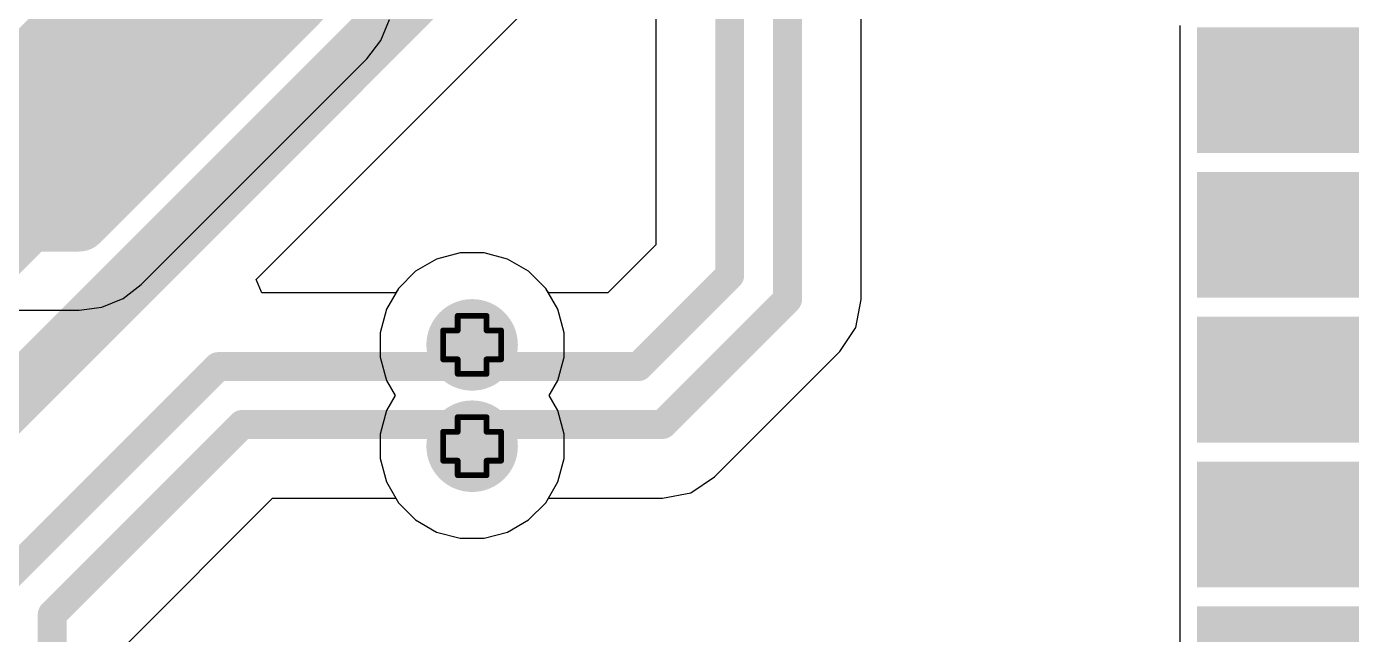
# Model space of a CAD drawing. Header units: millimetres. Extents: x -2.4 to 8.6, y -1 to 5.2.
# Drawn here: x 0.123 to 0.5809, y 1.337 to 1.547 of the extents above; entities that cross this region are included whole.
import ezdxf

# ---------------------------------------------------------------- set-up
doc = ezdxf.new("R2010")
doc.units = ezdxf.units.MM
doc.header["$MEASUREMENT"] = 0
for name, color, linetype in [('BottomLayer', 5, 'Continuous'), ('BottomSolder', 6, 'Continuous'), ('DrillDrawing', 1, 'Continuous'), ('Mechanical2', 216, 'Continuous'), ('TopLayer', 1, 'Continuous'), ('TopPaste', 8, 'Continuous'), ('TopSolder', 216, 'Continuous'), ('ViaHoleLayer', 16, 'Continuous')]:
    doc.layers.add(name, color=color, linetype=linetype)

# ---------------------------------------------------------------- blocks, each defined once
blk = doc.blocks.new('41_SMD_M______9')
at = {"layer": 'TopLayer'}
for points in [[(-0.37402, 0.01732), (-0.31496, 0.01732), (-0.31496, -0.01811), (-0.37402, -0.01811)], [(-0.37402, -0.03268), (-0.31496, -0.03268), (-0.31496, -0.06811), (-0.37402, -0.06811)], [(-0.37402, -0.08268), (-0.31496, -0.08268), (-0.31496, -0.11811), (-0.37402, -0.11811)], [(-0.37402, -0.13268), (-0.31496, -0.13268), (-0.31496, -0.16811), (-0.37402, -0.16811)], [(-0.37402, -0.18268), (-0.31496, -0.18268), (-0.31496, -0.21811), (-0.37402, -0.21811)]]:
    blk.add_hatch(color=1, dxfattribs=at).paths.add_polyline_path(points)
at = {"layer": 'TopPaste'}
for points in [[(-0.37402, 0.01732), (-0.31496, 0.01732), (-0.31496, -0.01811), (-0.37402, -0.01811)], [(-0.37402, -0.03268), (-0.31496, -0.03268), (-0.31496, -0.06811), (-0.37402, -0.06811)], [(-0.37402, -0.08268), (-0.31496, -0.08268), (-0.31496, -0.11811), (-0.37402, -0.11811)], [(-0.37402, -0.13268), (-0.31496, -0.13268), (-0.31496, -0.16811), (-0.37402, -0.16811)], [(-0.37402, -0.18268), (-0.31496, -0.18268), (-0.31496, -0.21811), (-0.37402, -0.21811)]]:
    blk.add_hatch(color=8, dxfattribs=at).paths.add_polyline_path(points)
at = {"layer": 'TopSolder'}
for points in [[(-0.37802, 0.02132), (-0.31096, 0.02132), (-0.31096, -0.02211), (-0.37802, -0.02211)], [(-0.37802, -0.02868), (-0.31096, -0.02868), (-0.31096, -0.07211), (-0.37802, -0.07211)], [(-0.37802, -0.07868), (-0.31096, -0.07868), (-0.31096, -0.12211), (-0.37802, -0.12211)], [(-0.37802, -0.12868), (-0.31096, -0.12868), (-0.31096, -0.17211), (-0.37802, -0.17211)], [(-0.37802, -0.17868), (-0.31096, -0.17868), (-0.31096, -0.22211), (-0.37802, -0.22211)]]:
    blk.add_hatch(color=216, dxfattribs=at).paths.add_polyline_path(points)

msp = doc.modelspace()

# ---------------------------------------------------------------- hatches: boundary and pattern name
at = {"layer": 'BottomLayer'}
h = msp.add_hatch(color=5, dxfattribs=at)
edge = h.paths.add_edge_path()
edge.add_arc((0.277, 1.437), 0.01181, 0, 360)
h = msp.add_hatch(color=5, dxfattribs=at)
edge = h.paths.add_edge_path()
edge.add_arc((0.277, 1.402), 0.01181, 0, 360)
at = {"layer": 'BottomSolder'}
h = msp.add_hatch(color=6, dxfattribs=at)
edge = h.paths.add_edge_path()
edge.add_arc((0.277, 1.437), 0.01581, 0, 360)
h = msp.add_hatch(color=6, dxfattribs=at)
edge = h.paths.add_edge_path()
edge.add_arc((0.277, 1.402), 0.01581, 0, 360)
at = {"layer": 'TopLayer'}
h = msp.add_hatch(color=1, dxfattribs=at)
edge = h.paths.add_edge_path()
edge.add_arc((0.277, 1.437), 0.01181, 0, 360)
h = msp.add_hatch(color=1, dxfattribs=at)
edge = h.paths.add_edge_path()
edge.add_arc((0.277, 1.402), 0.01181, 0, 360)
at = {"layer": 'TopSolder'}
h = msp.add_hatch(color=216, dxfattribs=at)
edge = h.paths.add_edge_path()
edge.add_arc((0.277, 1.437), 0.01581, 0, 360)
h = msp.add_hatch(color=216, dxfattribs=at)
edge = h.paths.add_edge_path()
edge.add_arc((0.277, 1.402), 0.01581, 0, 360)
at = {"layer": 'ViaHoleLayer'}
h = msp.add_hatch(color=16, dxfattribs=at)
edge = h.paths.add_edge_path()
edge.add_arc((0.277, 1.437), 0.00591, 0, 360)
h = msp.add_hatch(color=16, dxfattribs=at)
edge = h.paths.add_edge_path()
edge.add_arc((0.277, 1.402), 0.00591, 0, 360)

# ---------------------------------------------------------------- linework, layer by layer
at = {"layer": 'BottomLayer'}
for p, q in [((0.2024, 1.45961), (0.46853, 1.72574)), ((0.26472, 1.46664), (0.25747, 1.46246)), ((0.27281, 1.46881), (0.26472, 1.46664)), ((0.28119, 1.46881), (0.27281, 1.46881)), ((0.28928, 1.46664), (0.28119, 1.46881)), ((0.29653, 1.46246), (0.28928, 1.46664)), ((0.25747, 1.46246), (0.25154, 1.45653)), ((0.30246, 1.45653), (0.29653, 1.46246)), ((0.20432, 1.45499), (0.2024, 1.45961)), ((0.25154, 1.45653), (0.25065, 1.45499)), ((0.30664, 1.44928), (0.30246, 1.45653)), ((0.25065, 1.45499), (0.20432, 1.45499)), ((0.30881, 1.44119), (0.30664, 1.44928)), ((0.30881, 1.43281), (0.30881, 1.44119)), ((0.30664, 1.42472), (0.30881, 1.43281)), ((0.30363, 1.4195), (0.30664, 1.42472)), ((0.30664, 1.41428), (0.30363, 1.4195)), ((0.30881, 1.40619), (0.30664, 1.41428)), ((0.30881, 1.39781), (0.30881, 1.40619)), ((0.30664, 1.38972), (0.30881, 1.39781)), ((0.30246, 1.38247), (0.30664, 1.38972)), ((0.1574, 1.33335), (0.20806, 1.38401)), ((0.20806, 1.38401), (0.25065, 1.38401)), ((0.25065, 1.38401), (0.25154, 1.38247)), ((0.25154, 1.38247), (0.25747, 1.37654)), ((0.29653, 1.37654), (0.30246, 1.38247)), ((0.25747, 1.37654), (0.26472, 1.37236)), ((0.28928, 1.37236), (0.29653, 1.37654)), ((0.26472, 1.37236), (0.27281, 1.37019)), ((0.27281, 1.37019), (0.28119, 1.37019)), ((0.28119, 1.37019), (0.28928, 1.37236))]:
    msp.add_line(p, q, dxfattribs=at)
for points, const_width in [([(0.011, 1.311), (0.456, 1.756)], 0.02), ([(-0.1111, 1.27231), (0.22053, 1.60394)], 0.06), ([(0.2695, 1.4295), (0.277, 1.437)], 0.01), ([(0.11191, 1.35219), (0.18922, 1.4295)], 0.01), ([(0.18922, 1.4295), (0.2695, 1.4295)], 0.01), ([(0.13191, 1.34391), (0.1975, 1.4095)], 0.01), ([(0.1975, 1.4095), (0.2695, 1.4095)], 0.01), ([(0.2695, 1.4095), (0.277, 1.402)], 0.01), ([(0.13191, 1.16959), (0.13191, 1.34391)], 0.01)]:
    msp.add_lwpolyline(points, dxfattribs=dict(at, const_width=const_width))
at = {"layer": 'BottomLayer', "const_width": 0.005}
for points in [[(0.2745, 1.437, 1), (0.2795, 1.437, 1)], [(0.18672, 1.4295, 1), (0.19172, 1.4295, 1)], [(0.18672, 1.4295, 1), (0.19172, 1.4295, 1)], [(0.267, 1.4295, 1), (0.272, 1.4295, 1)], [(0.267, 1.4295, 1), (0.272, 1.4295, 1)], [(0.195, 1.4095, 1), (0.2, 1.4095, 1)], [(0.195, 1.4095, 1), (0.2, 1.4095, 1)], [(0.267, 1.4095, 1), (0.272, 1.4095, 1)], [(0.267, 1.4095, 1), (0.272, 1.4095, 1)], [(0.2745, 1.402, 1), (0.2795, 1.402, 1)], [(0.12941, 1.34391, 1), (0.13441, 1.34391, 1)], [(0.12941, 1.34391, 1), (0.13441, 1.34391, 1)]]:
    msp.add_lwpolyline(points, format="xyb", close=True, dxfattribs=at)
at = {"layer": 'DrillDrawing', "const_width": 0.002}
for points in [[(0.272, 1.442), (0.272, 1.447)], [(0.272, 1.447), (0.282, 1.447)], [(0.282, 1.442), (0.282, 1.447)], [(0.267, 1.432), (0.267, 1.442)], [(0.267, 1.442), (0.272, 1.442)], [(0.282, 1.442), (0.287, 1.442)], [(0.287, 1.432), (0.287, 1.442)], [(0.267, 1.432), (0.272, 1.432)], [(0.272, 1.427), (0.272, 1.432)], [(0.282, 1.432), (0.287, 1.432)], [(0.282, 1.427), (0.282, 1.432)], [(0.272, 1.427), (0.282, 1.427)], [(0.272, 1.407), (0.272, 1.412)], [(0.272, 1.412), (0.282, 1.412)], [(0.282, 1.407), (0.282, 1.412)], [(0.267, 1.397), (0.267, 1.407)], [(0.267, 1.407), (0.272, 1.407)], [(0.282, 1.407), (0.287, 1.407)], [(0.287, 1.397), (0.287, 1.407)], [(0.267, 1.397), (0.272, 1.397)], [(0.272, 1.392), (0.272, 1.397)], [(0.282, 1.397), (0.287, 1.397)], [(0.282, 1.392), (0.282, 1.397)], [(0.272, 1.392), (0.282, 1.392)]]:
    msp.add_lwpolyline(points, dxfattribs=at)
at = {"layer": 'DrillDrawing', "const_width": 0.001}
for points in [[(0.2715, 1.447, 1), (0.2725, 1.447, 1)], [(0.2715, 1.447, 1), (0.2725, 1.447, 1)], [(0.2815, 1.447, 1), (0.2825, 1.447, 1)], [(0.2815, 1.447, 1), (0.2825, 1.447, 1)], [(0.2665, 1.442, 1), (0.2675, 1.442, 1)], [(0.2665, 1.442, 1), (0.2675, 1.442, 1)], [(0.2715, 1.442, 1), (0.2725, 1.442, 1)], [(0.2715, 1.442, 1), (0.2725, 1.442, 1)], [(0.2815, 1.442, 1), (0.2825, 1.442, 1)], [(0.2815, 1.442, 1), (0.2825, 1.442, 1)], [(0.2865, 1.442, 1), (0.2875, 1.442, 1)], [(0.2865, 1.442, 1), (0.2875, 1.442, 1)], [(0.2665, 1.432, 1), (0.2675, 1.432, 1)], [(0.2665, 1.432, 1), (0.2675, 1.432, 1)], [(0.2715, 1.432, 1), (0.2725, 1.432, 1)], [(0.2715, 1.432, 1), (0.2725, 1.432, 1)], [(0.2815, 1.432, 1), (0.2825, 1.432, 1)], [(0.2815, 1.432, 1), (0.2825, 1.432, 1)], [(0.2865, 1.432, 1), (0.2875, 1.432, 1)], [(0.2865, 1.432, 1), (0.2875, 1.432, 1)], [(0.2715, 1.427, 1), (0.2725, 1.427, 1)], [(0.2715, 1.427, 1), (0.2725, 1.427, 1)], [(0.2815, 1.427, 1), (0.2825, 1.427, 1)], [(0.2815, 1.427, 1), (0.2825, 1.427, 1)], [(0.2715, 1.412, 1), (0.2725, 1.412, 1)], [(0.2715, 1.412, 1), (0.2725, 1.412, 1)], [(0.2815, 1.412, 1), (0.2825, 1.412, 1)], [(0.2815, 1.412, 1), (0.2825, 1.412, 1)], [(0.2665, 1.407, 1), (0.2675, 1.407, 1)], [(0.2665, 1.407, 1), (0.2675, 1.407, 1)], [(0.2715, 1.407, 1), (0.2725, 1.407, 1)], [(0.2715, 1.407, 1), (0.2725, 1.407, 1)], [(0.2815, 1.407, 1), (0.2825, 1.407, 1)], [(0.2815, 1.407, 1), (0.2825, 1.407, 1)], [(0.2865, 1.407, 1), (0.2875, 1.407, 1)], [(0.2865, 1.407, 1), (0.2875, 1.407, 1)], [(0.2665, 1.397, 1), (0.2675, 1.397, 1)], [(0.2665, 1.397, 1), (0.2675, 1.397, 1)], [(0.2715, 1.397, 1), (0.2725, 1.397, 1)], [(0.2715, 1.397, 1), (0.2725, 1.397, 1)], [(0.2815, 1.397, 1), (0.2825, 1.397, 1)], [(0.2815, 1.397, 1), (0.2825, 1.397, 1)], [(0.2865, 1.397, 1), (0.2875, 1.397, 1)], [(0.2865, 1.397, 1), (0.2875, 1.397, 1)], [(0.2715, 1.392, 1), (0.2725, 1.392, 1)], [(0.2715, 1.392, 1), (0.2725, 1.392, 1)], [(0.2815, 1.392, 1), (0.2825, 1.392, 1)], [(0.2815, 1.392, 1), (0.2825, 1.392, 1)]]:
    msp.add_lwpolyline(points, format="xyb", close=True, dxfattribs=at)
at = {"layer": 'Mechanical2', "const_width": 0.01}
msp.add_lwpolyline([(1.33424, 2.13536, -6.230382), (0.47179, 2.13624)], format="xyb", dxfattribs=at)
at = {"layer": 'TopLayer'}
for p, q in [((0.41149, 1.45272), (0.41149, 1.69531)), ((0.34051, 1.629), (0.34051, 1.47156)), ((0.24541, 1.54208), (0.24843, 1.54937)), ((0.5215, 1.54728), (0.5215, 1.49728)), ((0.2406, 1.53581), (0.24541, 1.54208)), ((0.16265, 1.45785), (0.2406, 1.53581)), ((0.5215, 1.49728), (0.5215, 1.44728)), ((0.34051, 1.47156), (0.32394, 1.45499)), ((0.26472, 1.46664), (0.25747, 1.46246)), ((0.27281, 1.46881), (0.26472, 1.46664)), ((0.28119, 1.46881), (0.27281, 1.46881)), ((0.28928, 1.46664), (0.28119, 1.46881)), ((0.29653, 1.46246), (0.28928, 1.46664)), ((0.25747, 1.46246), (0.25154, 1.45653)), ((0.30246, 1.45653), (0.29653, 1.46246)), ((0.15638, 1.45304), (0.16265, 1.45785)), ((0.25154, 1.45653), (0.24736, 1.44928)), ((0.30335, 1.45499), (0.30246, 1.45653)), ((0.14908, 1.45002), (0.15638, 1.45304)), ((0.32394, 1.45499), (0.30335, 1.45499)), ((0.40955, 1.44296), (0.41149, 1.45272)), ((-0.0079, 1.44899), (0.14125, 1.44899)), ((0.14125, 1.44899), (0.14908, 1.45002)), ((0.24736, 1.44928), (0.24519, 1.44119)), ((0.5215, 1.44728), (0.5215, 1.39728)), ((0.40402, 1.43469), (0.40955, 1.44296)), ((0.24519, 1.44119), (0.24519, 1.43281)), ((0.36081, 1.39148), (0.40402, 1.43469)), ((0.24519, 1.43281), (0.24736, 1.42472)), ((0.24736, 1.42472), (0.25037, 1.4195)), ((0.25037, 1.4195), (0.24736, 1.41428)), ((0.24736, 1.41428), (0.24519, 1.40619)), ((0.24519, 1.40619), (0.24519, 1.39781)), ((0.24519, 1.39781), (0.24736, 1.38972)), ((0.5215, 1.39728), (0.5215, 1.34728)), ((0.24736, 1.38972), (0.25154, 1.38247)), ((0.35254, 1.38595), (0.36081, 1.39148)), ((0.30246, 1.38247), (0.30335, 1.38401)), ((0.30335, 1.38401), (0.34278, 1.38401)), ((0.34278, 1.38401), (0.35254, 1.38595)), ((0.25154, 1.38247), (0.25747, 1.37654)), ((0.29653, 1.37654), (0.30246, 1.38247)), ((0.25747, 1.37654), (0.26472, 1.37236)), ((0.28928, 1.37236), (0.29653, 1.37654)), ((0.26472, 1.37236), (0.27281, 1.37019)), ((0.27281, 1.37019), (0.28119, 1.37019)), ((0.28119, 1.37019), (0.28928, 1.37236)), ((0.5215, 1.34728), (0.5215, 1.28713))]:
    msp.add_line(p, q, dxfattribs=at)
for points, const_width in [([(0.386, 1.45272), (0.386, 1.69531)], 0.01), ([(0.366, 1.461), (0.366, 1.68703)], 0.01), ([(0.14125, 1.47925), (0.21921, 1.55721)], 0.02), ([(-0.01877, 1.47925), (0.14125, 1.47925)], 0.02), ([(0.3345, 1.4295), (0.366, 1.461)], 0.01), ([(0.34278, 1.4095), (0.386, 1.45272)], 0.01), ([(0.277, 1.437), (0.2845, 1.4295)], 0.01), ([(0.2845, 1.4295), (0.3345, 1.4295)], 0.01), ([(0.277, 1.402), (0.2845, 1.4095)], 0.01), ([(0.2845, 1.4095), (0.34278, 1.4095)], 0.01)]:
    msp.add_lwpolyline(points, dxfattribs=dict(at, const_width=const_width))
for points, const_width in [([(0.13625, 1.47925, 1), (0.14625, 1.47925, 1)], 0.01), ([(0.13625, 1.47925, 1), (0.14625, 1.47925, 1)], 0.01), ([(0.3635, 1.461, 1), (0.3685, 1.461, 1)], 0.005), ([(0.3635, 1.461, 1), (0.3685, 1.461, 1)], 0.005), ([(0.3835, 1.45272, 1), (0.3885, 1.45272, 1)], 0.005), ([(0.3835, 1.45272, 1), (0.3885, 1.45272, 1)], 0.005), ([(0.2745, 1.437, 1), (0.2795, 1.437, 1)], 0.005), ([(0.282, 1.4295, 1), (0.287, 1.4295, 1)], 0.005), ([(0.282, 1.4295, 1), (0.287, 1.4295, 1)], 0.005), ([(0.332, 1.4295, 1), (0.337, 1.4295, 1)], 0.005), ([(0.332, 1.4295, 1), (0.337, 1.4295, 1)], 0.005), ([(0.282, 1.4095, 1), (0.287, 1.4095, 1)], 0.005), ([(0.282, 1.4095, 1), (0.287, 1.4095, 1)], 0.005), ([(0.34028, 1.4095, 1), (0.34528, 1.4095, 1)], 0.005), ([(0.34028, 1.4095, 1), (0.34528, 1.4095, 1)], 0.005), ([(0.2745, 1.402, 1), (0.2795, 1.402, 1)], 0.005)]:
    msp.add_lwpolyline(points, format="xyb", close=True, dxfattribs=dict(at, const_width=const_width))

# ---------------------------------------------------------------- block references
msp.add_blockref('41_SMD_M______9', (0.90551, 1.52539))

doc.saveas('drawing.dxf')
